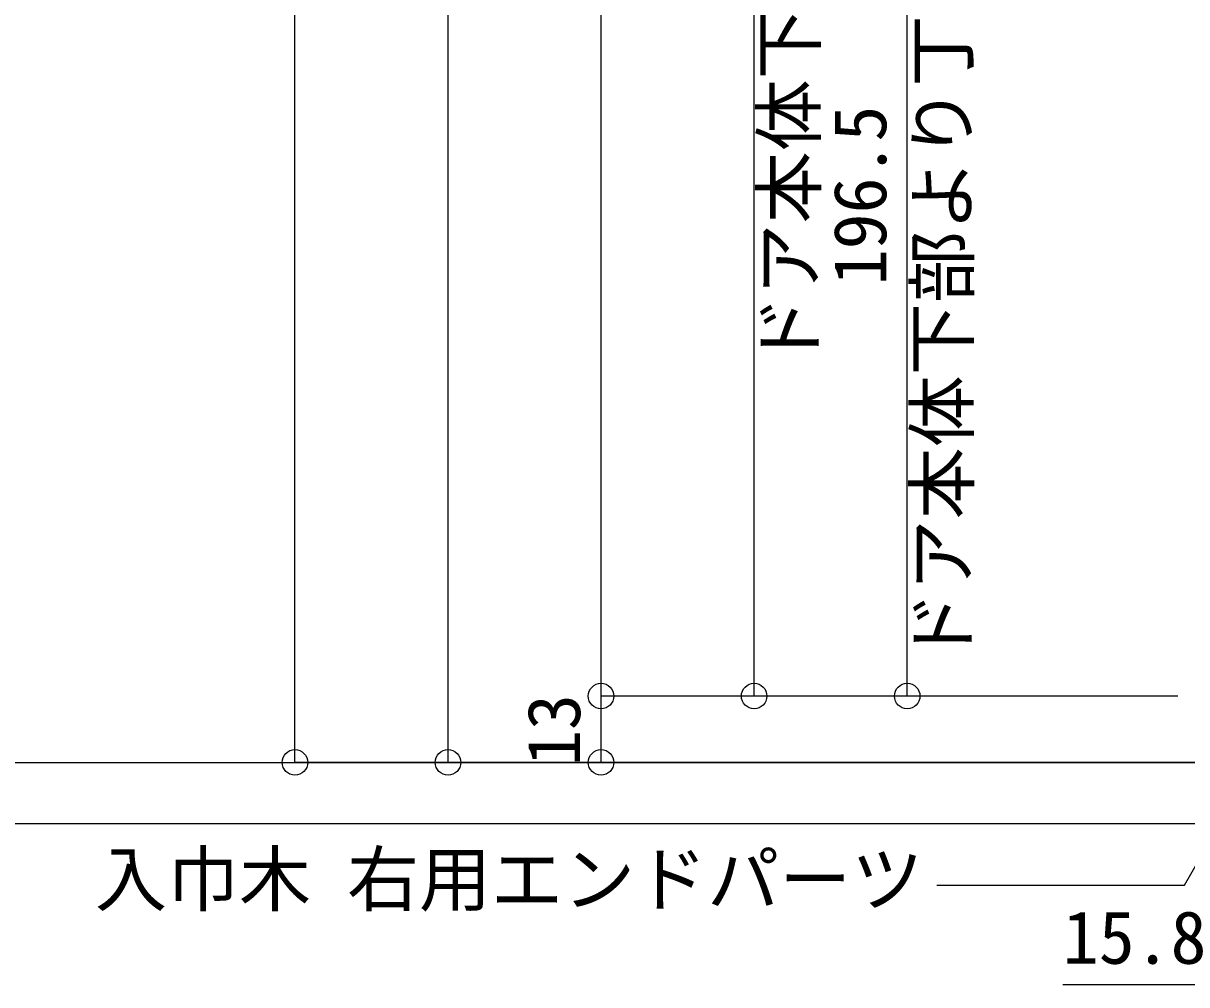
# Model space of a CAD drawing. Units: millimetres, scale not verified. Extents: x -1051 to 1051, y -744 to 744.
# Drawn here: x 312.5 to 540.5, y -210.2 to -21.8 of the extents above; entities that cross this region are included whole.
import ezdxf
from ezdxf.enums import TextEntityAlignment as Align

# ---------------------------------------------------------------- set-up
doc = ezdxf.new("R2010")
doc.units = ezdxf.units.MM
doc.header["$LTSCALE"] = 5
for name, color, linetype in [('1-0', 7, 'Continuous'), ('4-0', 4, 'Continuous'), ('5-0', 7, 'Continuous')]:
    doc.layers.add(name, color=color, linetype=linetype)
doc.styles.add('ＭＳ ゴシック', font='')
doc.styles.get('ＭＳ ゴシック').set_extended_font_data('MS Gothic')

msp = doc.modelspace()

# ---------------------------------------------------------------- linework, layer by layer
at = {"layer": '1-0'}
for p, q in [((263.154, -166.635), (928.436, -166.635)), ((263.154, -178.635), (928.436, -178.635))]:
    msp.add_line(p, q, dxfattribs=at)
at = {"layer": '4-0'}
for p, q in [((365.742, -166.635), (365.742, 533.365)), ((395.742, -166.635), (395.742, 509.365)), ((425.742, -153.635), (425.742, 506.365)), ((455.742, -153.635), (455.742, 172.933)), ((485.742, -153.635), (485.742, 42.865)), ((538.804, -153.635), (425.742, -153.635)), ((538.804, -153.635), (425.742, -153.635)), ((425.742, -166.635), (425.742, -153.635)), ((535.742, -153.635), (455.742, -153.635)), ((535.742, -153.635), (485.742, -153.635)), ((548.804, -166.635), (365.742, -166.635)), ((538.804, -166.635), (395.742, -166.635)), ((538.804, -166.635), (425.742, -166.635))]:
    msp.add_line(p, q, dxfattribs=at)
msp.add_lwpolyline([(544.742, -185.191), (544.742, -210.191), (516.237, -210.191)], dxfattribs=at)
for centre in [(425.742, -153.635), (425.742, -153.635), (455.742, -153.635), (485.742, -153.635), (365.742, -166.635), (395.742, -166.635), (425.742, -166.635)]:
    msp.add_circle(centre, 2.5, dxfattribs=at)
at = {"layer": '5-0', "color": 6}
msp.add_lwpolyline([(491.571, -190.717), (540.063, -190.717), (556.712, -161.882)], dxfattribs=at)

# ---------------------------------------------------------------- texts
at = {"layer": '4-0', "style": 'ＭＳ ゴシック'}
for s, p in [('ドア本体下部よりレバー芯まで', (470.853, -89.27)), ('ドア本体下部より丁番芯まで', (500.853, -147.248)), ('196.5', (484.742, -73.165)), ('13', (424.742, -167.332))]:
    msp.add_text(s, height=10.35, rotation=90, dxfattribs=at).set_placement(p, align=Align.BOTTOM_LEFT)
msp.add_text('15.8', height=10.35, dxfattribs=at).set_placement((516.237, -209.191), align=Align.BOTTOM_LEFT)
at = {"layer": '5-0', "style": 'ＭＳ ゴシック'}
msp.add_text('入巾木 右用エンドパーツ', height=10.35, dxfattribs=at).set_placement((326.551, -197.773), align=Align.BOTTOM_LEFT)

doc.saveas('drawing.dxf')
